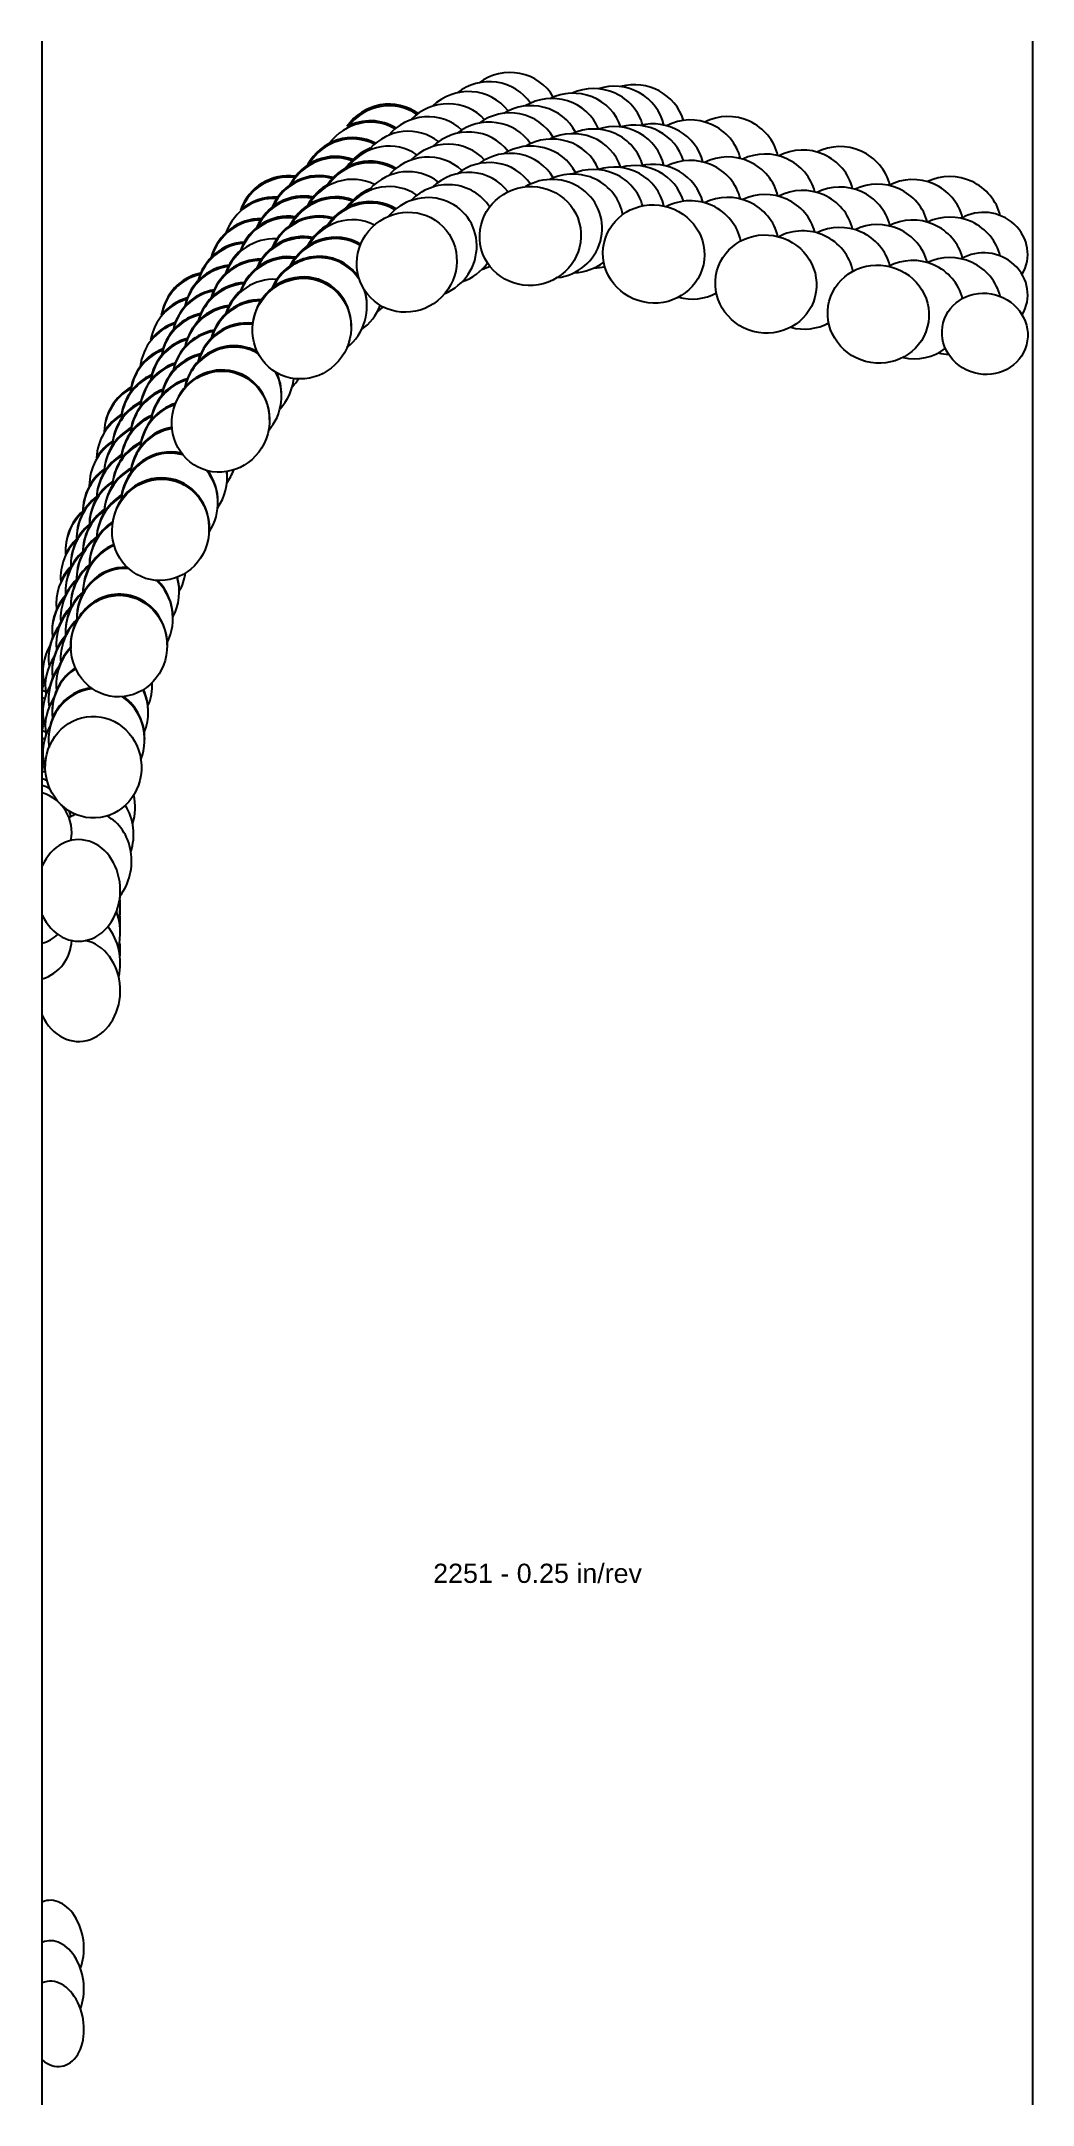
# Model space of a CAD drawing. Header units: inches. Extents: x -6.1 to 0, y -11.6 to 1.1.
import ezdxf
from ezdxf.enums import TextEntityAlignment as Align

# ---------------------------------------------------------------- set-up
doc = ezdxf.new("R2010")
doc.units = ezdxf.units.IN
doc.header["$MEASUREMENT"] = 0
for name, color, linetype, true_color in [('Blade_1', 30, 'Continuous', 0xff7f00), ('Blade_2', 7, 'Continuous', 0xcccc00), ('Blade_3', 7, 'Continuous', 0x00cc00), ('Blade_4', 7, 'Continuous', 0x00cccc), ('Blade_5', 7, 'Continuous', 0x0066cc), ('Blade_6', 190, 'Continuous', 0x7f00ff)]:
    doc.layers.add(name, color=color, linetype=linetype, true_color=true_color)
doc.layers.add('Gage_Line', color=7, linetype='Continuous')
doc.styles.get("Standard").update_dxf_attribs({"font": 'arial.ttf'})

msp = doc.modelspace()

# ---------------------------------------------------------------- linework, layer by layer
at = {"layer": 'Blade_1'}
for centre, major_axis, ratio, start_param, end_param in [((-3.107, 0.413), (0.303, 0.082), 0.973288, 6.493404, 8.149419), ((-3.871, 0.251), (0.223, 0.221), 0.970647, 6.404931, 7.908864), ((-2.344, 0.302), (0.307, -0.068), 0.965926, 6.738843, 8.330459), ((-3.107, 0.163), (0.303, 0.082), 0.973288, 6.493404, 8.149419), ((-1.65, 0.116), (0.303, -0.081), 0.965926, 6.78393, 8.583949), ((-3.871, 0.001), (0.223, 0.221), 0.970647, 6.404931, 7.908864), ((-2.344, 0.052), (0.307, -0.068), 0.965926, 6.738843, 8.330459), ((-4.52, -0.151), (0.155, 0.273), 0.963502, 6.585617, 7.97507), ((-4.52, -0.16), (0.155, 0.273), 0.963502, 6.605319, 7.927949), ((-1.65, -0.134), (0.303, -0.081), 0.965926, 6.78393, 8.583949), ((-0.955, -0.07), (0.303, -0.081), 0.965926, 6.782226, 8.584086), ((-0.296, -0.192), (0.257, -0.069), 0.939693, 6.008418, 8.682007), ((-4.52, -0.401), (0.155, 0.273), 0.963502, 6.585617, 7.97507), ((-4.52, -0.41), (0.155, 0.273), 0.963502, 6.605319, 7.927949), ((-0.955, -0.32), (0.303, -0.081), 0.965926, 6.782226, 8.584086), ((-0.296, -0.442), (0.257, -0.069), 0.939693, 6.008418, 8.682007), ((-4.52, -0.651), (0.155, 0.273), 0.963502, 5.230807, 8.29851), ((-5.022, -0.735), (0.111, 0.294), 0.956332, 6.807683, 7.980697), ((-5.022, -0.728), (0.111, 0.294), 0.956332, 6.795515, 7.883686), ((-5.022, -0.985), (0.111, 0.294), 0.956332, 6.807683, 7.980697), ((-5.022, -0.978), (0.111, 0.294), 0.956332, 6.795515, 7.883686), ((-5.022, -1.228), (0.111, 0.294), 0.956332, 5.075158, 7.883686), ((-5.393, -1.404), (0.063, 0.308), 0.953997, 6.925217, 7.972291), ((-5.393, -1.396), (0.063, 0.308), 0.953997, 6.9196, 7.93131), ((-5.393, -1.654), (0.063, 0.308), 0.953997, 6.925217, 7.972291), ((-5.393, -1.646), (0.063, 0.308), 0.953997, 6.9196, 7.93131), ((-5.393, -1.896), (0.063, 0.308), 0.953997, 4.835887, 7.93131), ((-5.651, -2.116), (0.027, 0.313), 0.947657, 7.040211, 7.997286), ((-5.651, -2.123), (0.027, 0.313), 0.947657, 7.040107, 7.976931), ((-5.651, -2.366), (0.027, 0.313), 0.947657, 7.040211, 7.997286), ((-5.651, -2.373), (0.027, 0.313), 0.947657, 7.040107, 7.976931), ((-5.651, -2.616), (0.027, 0.313), 0.947657, 4.793428, 8.003286), ((-5.809, -2.872), (-0.013, 0.314), 0.946544, 7.200998, 7.97523), ((-6.2, -3.276), (0, 0.257), 1, 5.974186, 5.986971), ((-5.809, -3.122), (-0.013, 0.314), 0.946544, 7.200998, 7.97523), ((-6.2, -3.526), (0, 0.257), 1, 5.974186, 5.986971), ((-6.2, -3.776), (0, 0.257), 1, 4.518793, 5.986971), ((-5.9, -4.134), (0, 0.314), 0.819152, 2.076655, 7.348123), ((-6.2, -4.215), (0, 0.257), 1, 3.437807, 3.874014), ((-6.2, -4.435), (0, 0.257), 1, 3.437807, 4.680765), ((-6.05, -10.643), (-0.046, 0.262), 0.67559, 3.958383, 6.450391), ((-6.05, -10.893), (-0.046, 0.262), 0.67559, 3.958383, 6.450391), ((-6.05, -11.143), (-0.046, 0.262), 0.67559, 2.463784, 6.450391)]:
    msp.add_ellipse(centre, major_axis=major_axis, ratio=ratio, start_param=start_param, end_param=end_param, dxfattribs=at)
for centre, major_axis, ratio in [((-3.107, -0.087), (0.303, 0.082), 0.973288), ((-2.344, -0.198), (0.307, -0.068), 0.965926), ((-3.871, -0.249), (0.223, 0.221), 0.970647), ((-1.65, -0.384), (0.303, -0.081), 0.965926), ((-0.955, -0.57), (0.303, -0.081), 0.965926), ((-4.52, -0.66), (0.155, 0.273), 0.963502), ((-0.296, -0.692), (0.257, -0.069), 0.939693), ((-5.022, -1.235), (0.111, 0.294), 0.956332), ((-5.393, -1.904), (0.063, 0.308), 0.953997), ((-5.651, -2.623), (0.027, 0.313), 0.947657), ((-5.809, -3.372), (-0.013, 0.314), 0.946544)]:
    msp.add_ellipse(centre, major_axis=major_axis, ratio=ratio, dxfattribs=at)
at = {"layer": 'Blade_2'}
for centre, major_axis, ratio, start_param, end_param in [((-2.976, 0.458), (0.31, 0.051), 0.969536, 6.508386, 8.239145), ((-3.748, 0.342), (0.241, 0.201), 0.971149, 6.394196, 8.039763), ((-2.976, 0.208), (0.31, 0.051), 0.969536, 6.508386, 8.239145), ((-3.748, 0.092), (0.241, 0.201), 0.971149, 6.394196, 8.039763), ((-4.423, -0.024), (0.164, 0.268), 0.964011, 6.530892, 8.005843), ((-4.423, -0.032), (0.164, 0.268), 0.964011, 6.552628, 7.958188), ((-2.976, -0.042), (0.31, 0.051), 0.969536, 4.666664, 8.239145), ((-3.748, -0.158), (0.241, 0.201), 0.971149, 4.406327, 8.039763), ((-4.423, -0.274), (0.164, 0.268), 0.964011, 6.530892, 8.005843), ((-4.423, -0.282), (0.164, 0.268), 0.964011, 6.552628, 7.958188), ((-4.423, -0.524), (0.164, 0.268), 0.964011, 5.869881, 8.005843), ((-4.423, -0.532), (0.164, 0.268), 0.964011, 5.836835, 7.958188), ((-4.948, -0.578), (0.121, 0.29), 0.956773, 6.769693, 8.053478), ((-4.948, -0.586), (0.121, 0.29), 0.956773, 6.78375, 8.018907), ((-4.423, -0.532), (0.164, 0.268), 0.964011, 4.34535, 5.619259), ((-4.423, -0.524), (0.164, 0.268), 0.964011, 5.264689, 5.560072), ((-4.948, -0.828), (0.121, 0.29), 0.956773, 6.769693, 8.053478), ((-4.948, -0.836), (0.121, 0.29), 0.956773, 6.78375, 8.018907), ((-4.948, -1.078), (0.121, 0.29), 0.956773, 6.166276, 8.053478), ((-4.948, -1.086), (0.121, 0.29), 0.956773, 6.144364, 8.018907), ((-5.339, -1.243), (0.07, 0.306), 0.954345, 6.902512, 8.001759), ((-5.339, -1.235), (0.07, 0.306), 0.954345, 6.895059, 7.94884), ((-4.948, -1.086), (0.121, 0.29), 0.956773, 4.374118, 5.620372), ((-4.948, -1.078), (0.121, 0.29), 0.956773, 5.111407, 5.579218), ((-5.339, -1.493), (0.07, 0.306), 0.954345, 6.902512, 8.001759), ((-5.339, -1.485), (0.07, 0.306), 0.954345, 6.895059, 7.94884), ((-5.339, -1.743), (0.07, 0.306), 0.954345, 6.238667, 8.001759), ((-5.339, -1.735), (0.07, 0.306), 0.954345, 6.263284, 7.94884), ((-5.339, -1.743), (0.07, 0.306), 0.954345, 4.335032, 5.644142), ((-5.339, -1.735), (0.07, 0.306), 0.954345, 4.93757, 5.605943), ((-5.615, -1.949), (0.034, 0.312), 0.947901, 7.025847, 8.017063), ((-5.615, -1.956), (0.034, 0.312), 0.947901, 7.027303, 8.002871), ((-5.615, -2.199), (0.034, 0.312), 0.947901, 7.025847, 8.017063), ((-5.615, -2.206), (0.034, 0.312), 0.947901, 7.027303, 8.002871), ((-5.615, -2.449), (0.034, 0.312), 0.947901, 6.345116, 8.017063), ((-5.615, -2.456), (0.034, 0.312), 0.947901, 6.318413, 8.002871), ((-5.615, -2.456), (0.034, 0.312), 0.947901, 4.330475, 5.685216), ((-5.615, -2.449), (0.034, 0.312), 0.947901, 4.817164, 5.649325), ((-5.789, -2.701), (-0.007, 0.314), 0.946687, 0.885341, 1.703692), ((-5.789, -2.694), (-0.007, 0.314), 0.946687, 7.146083, 7.601555), ((-5.789, -2.951), (-0.007, 0.314), 0.946687, 0.885341, 1.703692), ((-5.789, -2.944), (-0.007, 0.314), 0.946687, 7.146083, 7.601555), ((-5.789, -3.201), (-0.007, 0.314), 0.946687, 0.060122, 1.703692), ((-5.789, -3.194), (-0.007, 0.314), 0.946687, 6.371502, 7.601555), ((-6.2, -3.231), (0, 0.257), 1, 5.960117, 5.986971), ((-5.789, -3.201), (-0.007, 0.314), 0.946687, 4.289234, 5.693001), ((-5.789, -3.194), (-0.007, 0.314), 0.946687, 4.679175, 5.659181), ((-6.2, -3.481), (0, 0.257), 1, 5.960117, 5.986971), ((-6.2, -3.731), (0, 0.257), 1, 5.786454, 5.986971), ((-5.841, -3.961), (0.029, 0.313), 0.852371, 6.679666, 6.84963), ((-6.2, -3.731), (0, 0.257), 1, 4.919996, 5.06452), ((-5.841, -3.961), (0.029, 0.313), 0.852371, 4.072613, 5.949635), ((-5.9, -4.254), (0, 0.314), 0.819152, 4.586527, 4.75492), ((-5.9, -4.754), (0, 0.314), 0.819152, 2.076655, 6.127074), ((-5.9, -4.754), (0, 0.314), 0.819152, 6.439297, 6.451902), ((-5.9, -4.504), (0, 0.314), 0.819152, 4.586527, 4.886365)]:
    msp.add_ellipse(centre, major_axis=major_axis, ratio=ratio, start_param=start_param, end_param=end_param, dxfattribs=at)
at = {"layer": 'Blade_3'}
for centre, major_axis, ratio, start_param, end_param in [((-2.845, 0.491), (0.313, 0.027), 0.969806, 6.514286, 8.23862), ((-3.623, 0.422), (0.257, 0.181), 0.971634, 6.405591, 8.046968), ((-2.112, 0.327), (0.303, -0.081), 0.965926, 6.771432, 8.61589), ((-2.845, 0.241), (0.313, 0.027), 0.969806, 6.514286, 8.23862), ((-4.321, 0.095), (0.173, 0.262), 0.964521, 6.48739, 7.979614), ((-4.321, 0.086), (0.173, 0.262), 0.964521, 6.510288, 7.927737), ((-3.623, 0.172), (0.257, 0.181), 0.971634, 6.405591, 8.046968), ((-2.112, 0.077), (0.303, -0.081), 0.965926, 6.771432, 8.61589), ((-1.418, 0.141), (0.303, -0.081), 0.965926, 6.771432, 8.615865), ((-2.845, -0.009), (0.313, 0.027), 0.969806, 6.37001, 8.23862), ((-0.737, -0.042), (0.303, -0.081), 0.965926, 6.78088, 8.617048), ((-4.321, -0.155), (0.173, 0.262), 0.964521, 6.48739, 7.979614), ((-4.321, -0.164), (0.173, 0.262), 0.964521, 6.510288, 7.927737), ((-3.623, -0.078), (0.257, 0.181), 0.971634, 6.237764, 8.046968), ((-2.112, -0.173), (0.303, -0.081), 0.965926, 6.737483, 8.61589), ((-1.418, -0.109), (0.303, -0.081), 0.965926, 6.771432, 8.615865), ((-0.737, -0.292), (0.303, -0.081), 0.965926, 6.78088, 8.617048), ((-4.87, -0.436), (0.127, 0.287), 0.957228, 6.733541, 8.032141), ((-4.321, -0.405), (0.173, 0.262), 0.964521, 6.3154, 7.979614), ((-4.321, -0.414), (0.173, 0.262), 0.964521, 6.326719, 7.927737), ((-1.418, -0.359), (0.303, -0.081), 0.965926, 6.73732, 8.615865), ((-4.87, -0.444), (0.127, 0.287), 0.957228, 6.748842, 7.994965), ((-3.623, -0.078), (0.257, 0.181), 0.971634, 4.427318, 5.050967), ((-2.845, -0.009), (0.313, 0.027), 0.969806, 4.659855, 5.289527), ((-0.737, -0.542), (0.303, -0.081), 0.965926, 6.78088, 8.617048), ((-4.87, -0.686), (0.127, 0.287), 0.957228, 6.733541, 8.032141), ((-4.87, -0.694), (0.127, 0.287), 0.957228, 6.748842, 7.994965), ((-2.112, -0.173), (0.303, -0.081), 0.965926, 4.708892, 5.486189), ((-4.87, -0.936), (0.127, 0.287), 0.957228, 6.563921, 8.032141), ((-4.87, -0.944), (0.127, 0.287), 0.957228, 6.566528, 7.994965), ((-4.321, -0.414), (0.173, 0.262), 0.964521, 4.332722, 4.945159), ((-1.418, -0.359), (0.303, -0.081), 0.965926, 4.711286, 5.48652), ((-5.282, -1.087), (0.078, 0.304), 0.954712, 6.884034, 7.990977), ((-5.282, -1.079), (0.078, 0.304), 0.954712, 6.875523, 7.941553), ((-0.737, -0.542), (0.303, -0.081), 0.965926, 4.755646, 5.645045), ((-4.87, -0.944), (0.127, 0.287), 0.957228, 4.365038, 5.034066), ((-5.282, -1.337), (0.078, 0.304), 0.954712, 6.884034, 7.990977), ((-5.282, -1.329), (0.078, 0.304), 0.954712, 6.875523, 7.941553), ((-5.282, -1.579), (0.078, 0.304), 0.954712, 6.681507, 7.941553), ((-5.282, -1.587), (0.078, 0.304), 0.954712, 6.679295, 7.990977), ((-5.576, -1.786), (0.042, 0.311), 0.948164, 7.011354, 8.010258), ((-5.576, -1.793), (0.042, 0.311), 0.948164, 7.013748, 7.996936), ((-5.282, -1.587), (0.078, 0.304), 0.954712, 4.341543, 5.090484), ((-5.282, -1.579), (0.078, 0.304), 0.954712, 4.964139, 5.067181), ((-5.576, -2.036), (0.042, 0.311), 0.948164, 7.011354, 8.010258), ((-5.576, -2.043), (0.042, 0.311), 0.948164, 7.013748, 7.996936), ((-5.576, -2.286), (0.042, 0.311), 0.948164, 6.784741, 8.010258), ((-5.576, -2.293), (0.042, 0.311), 0.948164, 6.778438, 7.996936), ((-5.576, -2.293), (0.042, 0.311), 0.948164, 4.336575, 5.149313), ((-5.576, -2.286), (0.042, 0.311), 0.948164, 4.839265, 5.128347), ((-5.767, -2.533), (0, 0.314), 0.946844, 7.125983, 7.967223), ((-5.767, -2.527), (0, 0.314), 0.946844, 7.098828, 7.864416), ((-5.767, -2.783), (0, 0.314), 0.946844, 7.125983, 7.967223), ((-5.767, -2.777), (0, 0.314), 0.946844, 7.098828, 7.864416), ((-5.767, -3.033), (0, 0.314), 0.946844, 6.818074, 7.967223), ((-5.767, -3.027), (0, 0.314), 0.946844, 6.827381, 7.864416), ((-5.767, -3.033), (0, 0.314), 0.946844, 4.303614, 5.175161), ((-5.767, -3.027), (0, 0.314), 0.946844, 4.701323, 5.156638), ((-6.2, -3.189), (0, 0.257), 1, 5.926896, 5.986971), ((-6.2, -3.439), (0, 0.257), 1, 5.926896, 5.986971), ((-6.2, -3.689), (0, 0.257), 1, 5.863538, 5.986971), ((-5.841, -3.792), (0.017, 0.314), 0.892065, 4.425884, 5.387292), ((-5.9, -4.333), (0, 0.314), 0.819152, 4.612765, 4.881238), ((-5.9, -4.583), (0, 0.314), 0.819152, 4.436337, 5.509414)]:
    msp.add_ellipse(centre, major_axis=major_axis, ratio=ratio, start_param=start_param, end_param=end_param, dxfattribs=at)
at = {"layer": 'Blade_4'}
for centre, major_axis, ratio, start_param, end_param in [((-3.496, 0.499), (0.271, 0.158), 0.972094, 6.39873, 8.102774), ((-2.715, 0.52), (0.314, 0.003), 0.970023, 6.534687, 8.284098), ((-4.216, 0.212), (0.183, 0.255), 0.965037, 6.402536, 7.989627), ((-4.216, 0.203), (0.183, 0.255), 0.965037, 6.427761, 7.935597), ((-3.496, 0.249), (0.271, 0.158), 0.972094, 6.39873, 8.102774), ((-2.715, 0.27), (0.314, 0.003), 0.970023, 6.534687, 8.284098), ((-4.216, -0.047), (0.183, 0.255), 0.965037, 6.427761, 7.935597), ((-3.496, -0.001), (0.271, 0.158), 0.972094, 6.39873, 8.102774), ((-2.715, 0.02), (0.314, 0.003), 0.970023, 6.534687, 8.284098), ((-4.216, -0.038), (0.183, 0.255), 0.965037, 7.376559, 7.989627), ((-4.788, -0.292), (0.136, 0.283), 0.957695, 6.688239, 8.04614), ((-4.788, -0.3), (0.136, 0.283), 0.957695, 6.705587, 8.007828), ((-4.216, -0.297), (0.183, 0.255), 0.965037, 6.427761, 7.935597), ((-4.216, -0.288), (0.183, 0.255), 0.965037, 7.376559, 7.989627), ((-4.788, -0.542), (0.136, 0.283), 0.957695, 6.688239, 8.04614), ((-4.788, -0.55), (0.136, 0.283), 0.957695, 6.705587, 8.007828), ((-3.496, -0.001), (0.271, 0.158), 0.972094, 4.483044, 4.655928), ((-2.715, 0.02), (0.314, 0.003), 0.970023, 4.710189, 4.926186), ((-4.788, -0.792), (0.136, 0.283), 0.957695, 6.688239, 8.04614), ((-4.788, -0.8), (0.136, 0.283), 0.957695, 6.705587, 8.007828), ((-5.222, -0.929), (0.086, 0.302), 0.955093, 6.855206, 8.007526), ((-5.222, -0.922), (0.086, 0.302), 0.955093, 6.844751, 7.456625), ((-4.216, -0.297), (0.183, 0.255), 0.965037, 4.339145, 4.48486), ((-5.222, -1.179), (0.086, 0.302), 0.955093, 6.855206, 8.007526), ((-5.222, -1.172), (0.086, 0.302), 0.955093, 6.844751, 7.959074), ((-4.788, -0.8), (0.136, 0.283), 0.957695, 4.371796, 4.564247), ((-5.222, -1.429), (0.086, 0.302), 0.955093, 6.855206, 8.007526), ((-5.222, -1.422), (0.086, 0.302), 0.955093, 6.844751, 7.959074), ((-5.535, -1.627), (0.04, 0.311), 0.953049, 6.962621, 7.994563), ((-5.535, -1.62), (0.04, 0.311), 0.953049, 6.958408, 7.435871), ((-5.535, -1.87), (0.04, 0.311), 0.953049, 6.958408, 8.003013), ((-5.535, -1.877), (0.04, 0.311), 0.953049, 6.962621, 7.994563), ((-5.222, -1.429), (0.086, 0.302), 0.955093, 4.34945, 4.637182), ((-5.535, -2.12), (0.04, 0.311), 0.953049, 6.958408, 8.003013), ((-5.535, -2.127), (0.04, 0.311), 0.953049, 6.962621, 7.994563), ((-5.742, -2.363), (0.007, 0.314), 0.947023, 7.080962, 7.98081), ((-5.742, -2.356), (0.007, 0.314), 0.947023, 7.073026, 7.437036), ((-5.535, -2.127), (0.04, 0.311), 0.953049, 4.304842, 4.697581), ((-5.742, -2.613), (0.007, 0.314), 0.947023, 7.080962, 7.98081), ((-5.742, -2.606), (0.007, 0.314), 0.947023, 7.073026, 7.551197), ((-5.742, -2.863), (0.007, 0.314), 0.947023, 7.071676, 7.98081), ((-5.742, -2.856), (0.007, 0.314), 0.947023, 7.073026, 7.551197), ((-6.2, -3.144), (0, 0.257), 1, 5.901506, 5.986971), ((-5.742, -2.863), (0.007, 0.314), 0.947023, 4.306213, 4.780942), ((-5.742, -2.856), (0.007, 0.314), 0.947023, 4.723859, 4.760057), ((-6.2, -3.394), (0, 0.257), 1, 5.901506, 5.986971), ((-6.2, -3.644), (0, 0.257), 1, 5.901506, 5.986971), ((-5.841, -3.62), (-0.003, 0.314), 0.924995, 4.367614, 4.951169), ((-5.9, -4.146), (0, 0.314), 0.819152, 4.581434, 4.645987), ((-5.9, -4.396), (0, 0.314), 0.819152, 4.409133, 5.142147)]:
    msp.add_ellipse(centre, major_axis=major_axis, ratio=ratio, start_param=start_param, end_param=end_param, dxfattribs=at)
at = {"layer": 'Blade_5'}
for centre, major_axis, ratio, start_param, end_param in [((-3.367, 0.56), (0.284, 0.134), 0.972527, 6.432068, 8.085124), ((-2.587, 0.535), (0.313, -0.021), 0.970181, 6.563129, 8.244476), ((-4.106, 0.307), (0.192, 0.248), 0.965552, 6.403198, 7.877707), ((-4.106, 0.316), (0.192, 0.248), 0.965552, 6.377266, 7.411259), ((-1.881, 0.348), (0.303, -0.081), 0.965926, 6.759003, 8.599886), ((-3.367, 0.31), (0.284, 0.134), 0.972527, 6.432068, 8.085124), ((-2.587, 0.285), (0.313, -0.021), 0.970181, 6.563129, 8.244476), ((-4.106, 0.066), (0.192, 0.248), 0.965552, 6.377266, 7.937957), ((-4.106, 0.057), (0.192, 0.248), 0.965552, 6.403198, 7.877707), ((-1.881, 0.098), (0.303, -0.081), 0.965926, 6.759003, 8.599886), ((-1.187, 0.162), (0.303, -0.081), 0.965926, 6.778679, 8.599886), ((-3.367, 0.06), (0.284, 0.134), 0.972527, 6.432068, 8.085124), ((-2.587, 0.035), (0.313, -0.021), 0.970181, 6.563129, 8.244476), ((-0.506, -0.02), (0.303, -0.081), 0.953717, 6.757561, 8.586104), ((-4.703, -0.167), (0.137, 0.283), 0.96251, 6.65744, 7.95158), ((-4.703, -0.159), (0.137, 0.283), 0.96251, 6.639709, 7.45092), ((-4.106, -0.184), (0.192, 0.248), 0.965552, 6.377266, 7.937957), ((-4.106, -0.193), (0.192, 0.248), 0.965552, 6.403198, 7.877707), ((-1.881, -0.152), (0.303, -0.081), 0.965926, 6.759003, 8.599886), ((-1.187, -0.088), (0.303, -0.081), 0.965926, 6.778679, 8.599886), ((-0.506, -0.27), (0.303, -0.081), 0.953717, 6.757561, 8.588007), ((-4.703, -0.417), (0.137, 0.283), 0.96251, 6.65744, 7.95158), ((-1.187, -0.338), (0.303, -0.081), 0.965926, 6.778679, 8.599886), ((-4.703, -0.409), (0.137, 0.283), 0.96251, 7.430125, 7.993329), ((-0.506, -0.52), (0.303, -0.081), 0.953717, 6.757561, 8.588007), ((-4.703, -0.667), (0.137, 0.283), 0.96251, 6.65744, 7.95158), ((-5.159, -0.78), (0.094, 0.3), 0.955492, 6.843056, 7.981056), ((-5.159, -0.773), (0.094, 0.3), 0.955492, 6.832338, 7.471459), ((-4.703, -0.659), (0.137, 0.283), 0.96251, 7.430125, 7.993329), ((-1.881, -0.152), (0.303, -0.081), 0.965926, 4.696775, 4.726649), ((-1.187, -0.338), (0.303, -0.081), 0.965926, 4.696775, 4.726998), ((-5.159, -1.03), (0.094, 0.3), 0.955492, 6.843056, 7.981056), ((-5.159, -1.023), (0.094, 0.3), 0.955492, 6.832338, 7.926179), ((-0.506, -0.52), (0.303, -0.081), 0.953717, 4.710298, 4.919592), ((-5.159, -1.28), (0.094, 0.3), 0.955492, 6.843056, 7.981056), ((-5.159, -1.273), (0.094, 0.3), 0.955492, 6.832338, 7.926179), ((-5.49, -1.469), (0.048, 0.31), 0.953346, 6.951673, 7.965003), ((-5.49, -1.462), (0.048, 0.31), 0.953346, 6.947266, 7.443513), ((-5.49, -1.712), (0.048, 0.31), 0.953346, 6.947266, 7.973861), ((-5.49, -1.719), (0.048, 0.31), 0.953346, 6.951673, 7.965003), ((-5.49, -1.962), (0.048, 0.31), 0.953346, 6.947266, 7.973861), ((-5.49, -1.969), (0.048, 0.31), 0.953346, 6.951673, 7.965003), ((-5.714, -2.2), (0.013, 0.314), 0.947215, 7.058219, 7.968305), ((-5.714, -2.194), (0.013, 0.314), 0.947215, 7.059257, 7.440702), ((-5.714, -2.45), (0.013, 0.314), 0.947215, 7.058219, 7.968305), ((-5.714, -2.444), (0.013, 0.314), 0.947215, 7.059257, 7.505613), ((-5.714, -2.7), (0.013, 0.314), 0.947215, 7.058219, 7.968305), ((-5.714, -2.694), (0.013, 0.314), 0.947215, 7.059257, 7.505613), ((-5.841, -2.955), (0.003, 0.314), 0.925081, 7.410174, 7.65396), ((-6.2, -3.106), (0, 0.257), 1, 5.960043, 5.986971), ((-5.841, -3.205), (0.003, 0.314), 0.925081, 7.410174, 7.65396), ((-6.2, -3.356), (0, 0.257), 1, 5.960043, 5.986971), ((-5.841, -3.455), (0.003, 0.314), 0.925081, 7.410174, 7.65396), ((-6.2, -3.606), (0, 0.257), 1, 5.960043, 5.986971), ((-5.9, -4.228), (0, 0.314), 0.819152, 4.441583, 4.862091)]:
    msp.add_ellipse(centre, major_axis=major_axis, ratio=ratio, start_param=start_param, end_param=end_param, dxfattribs=at)
at = {"layer": 'Blade_6'}
for centre, major_axis, ratio, start_param, end_param in [((-3.238, 0.617), (0.295, 0.109), 0.972927, 6.450616, 8.142137), ((-2.46, 0.545), (0.309, -0.055), 0.965926, 6.74194, 8.309555), ((-3.99, 0.419), (0.211, 0.233), 0.966074, 6.378101, 7.985636), ((-3.99, 0.409), (0.211, 0.233), 0.966074, 6.405626, 7.923198), ((-3.238, 0.367), (0.295, 0.109), 0.972927, 6.450616, 8.142137), ((-2.46, 0.295), (0.309, -0.055), 0.965926, 6.74194, 8.309555), ((-3.99, 0.169), (0.211, 0.233), 0.966074, 7.389813, 7.985636), ((-3.99, 0.159), (0.211, 0.233), 0.966074, 6.405626, 7.923198), ((-3.238, 0.117), (0.295, 0.109), 0.972927, 6.450616, 8.142137), ((-4.614, -0.026), (0.146, 0.278), 0.963001, 6.60559, 7.997359), ((-4.614, -0.035), (0.146, 0.278), 0.963001, 6.62462, 7.953916), ((-3.99, -0.091), (0.211, 0.233), 0.966074, 6.405626, 7.923198), ((-2.46, 0.045), (0.309, -0.055), 0.965926, 6.74194, 8.309555), ((-3.99, -0.081), (0.211, 0.233), 0.966074, 7.389813, 7.985636), ((-4.614, -0.276), (0.146, 0.278), 0.963001, 6.60559, 7.997359), ((-4.614, -0.285), (0.146, 0.278), 0.963001, 6.62462, 7.953916), ((-4.614, -0.526), (0.146, 0.278), 0.963001, 6.60559, 7.997359), ((-4.614, -0.535), (0.146, 0.278), 0.963001, 6.62462, 7.953916), ((-5.092, -0.622), (0.102, 0.297), 0.955903, 6.809096, 8.028161), ((-5.092, -0.63), (0.102, 0.297), 0.955903, 6.820928, 7.996075), ((-5.092, -0.88), (0.102, 0.297), 0.955903, 6.820928, 7.996075), ((-5.092, -0.872), (0.102, 0.297), 0.955903, 6.809096, 7.918197), ((-5.092, -1.13), (0.102, 0.297), 0.955903, 6.820928, 7.996075), ((-5.092, -1.122), (0.102, 0.297), 0.955903, 6.809096, 7.918197), ((-5.443, -1.302), (0.055, 0.309), 0.953664, 6.930755, 8.005625), ((-5.443, -1.309), (0.055, 0.309), 0.953664, 6.936153, 7.981113), ((-5.443, -1.552), (0.055, 0.309), 0.953664, 6.930755, 7.967011), ((-5.443, -1.559), (0.055, 0.309), 0.953664, 6.936153, 7.981113), ((-5.443, -1.802), (0.055, 0.309), 0.953664, 6.930755, 7.967011), ((-5.443, -1.809), (0.055, 0.309), 0.953664, 6.936153, 7.981113), ((-5.684, -2.028), (0.02, 0.313), 0.947428, 7.046497, 8.001754), ((-5.684, -2.035), (0.02, 0.313), 0.947428, 7.046345, 7.982578), ((-5.684, -2.278), (0.02, 0.313), 0.947428, 7.046497, 8.001754), ((-5.684, -2.285), (0.02, 0.313), 0.947428, 7.046345, 7.982578), ((-5.684, -2.528), (0.02, 0.313), 0.947428, 7.046497, 8.001754), ((-5.684, -2.535), (0.02, 0.313), 0.947428, 7.046345, 7.982578), ((-5.826, -2.786), (-0.011, 0.314), 0.941541, 7.26756, 8.029214), ((-5.826, -3.036), (-0.011, 0.314), 0.941541, 7.26756, 8.029214), ((-6.2, -3.064), (0, 0.257), 1, 5.966777, 5.986971), ((-5.826, -3.286), (-0.011, 0.314), 0.941541, 7.26756, 8.029214), ((-6.2, -3.314), (0, 0.257), 1, 5.966777, 5.986971), ((-6.2, -3.564), (0, 0.257), 1, 5.966777, 5.986971)]:
    msp.add_ellipse(centre, major_axis=major_axis, ratio=ratio, start_param=start_param, end_param=end_param, dxfattribs=at)
at = {"layer": 'Gage_Line'}
for p, q in [((-6.125, -11.643), (-6.125, 1.117)), ((0, -11.643), (0, 1.117))]:
    msp.add_line(p, q, dxfattribs=at)

# ---------------------------------------------------------------- texts
msp.add_text('2251 - 0.25 in/rev', height=0.11875).set_placement((-3.062, -8.357), align=Align.MIDDLE_CENTER)

doc.saveas('drawing.dxf')
